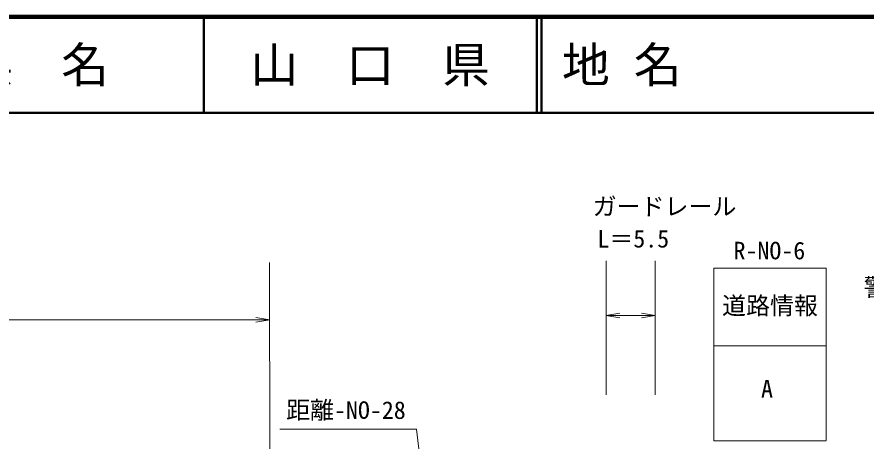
# Model space of a CAD drawing. Units: millimetres, scale not verified. Extents: x 40000 to 680000, y 20000 to 380000.
# Drawn here: x 313514 to 402116, y 335735 to 380000 of the extents above; entities that cross this region are included whole.
import ezdxf
from ezdxf.enums import TextEntityAlignment as Align

# ---------------------------------------------------------------- set-up
doc = ezdxf.new("R2010")
doc.units = ezdxf.units.MM
doc.header["$LTSCALE"] = 1000
for name, color, linetype, lineweight in [('M-STR-HTXT', 7, 'Continuous', 13), ('M-STR-STR3', 7, 'Continuous', 13), ('M-STR-STRC', 7, 'Continuous', 13), ('M-TTL', 7, 'Continuous', 13), ('M-TTL-LINE', 7, 'Continuous', 50)]:
    doc.layers.add(name, color=color, linetype=linetype, lineweight=lineweight)
doc.layers.add('M-TTL-TXT', color=7, linetype='Continuous')
doc.styles.add('ＭＳ ゴシック', font='')
doc.styles.get('ＭＳ ゴシック').set_extended_font_data('MS Gothic')

# ---------------------------------------------------------------- blocks, each defined once
blk = doc.blocks.new('open_arrow')
at = {"color": 0, "linetype": 'Continuous', "lineweight": -2}
blk.add_lwpolyline([(7.5, 1.25), (0, 0), (7.5, -1.25)], dxfattribs=at)

msp = doc.modelspace()

# ---------------------------------------------------------------- linework, layer by layer
at = {"layer": 'M-STR-HTXT'}
for p, q in [((340957, 336990), (355214, 336990)), ((355214, 336990), (358620, 306511))]:
    msp.add_line(p, q, dxfattribs=at)
at = {"layer": 'M-STR-STR3'}
for p, q in [((374998, 340567), (374998, 354548)), ((380122, 340567), (380122, 354548)), ((339891, 326931), (339882, 354374)), ((339884, 348387), (69725, 348387)), ((380122, 348842), (374966, 348842))]:
    msp.add_line(p, q, dxfattribs=at)
at = {"layer": 'M-STR-STRC'}
for p, q in [((397970, 353762), (386247, 353762)), ((386247, 335762), (386247, 353762)), ((397970, 335806), (397970, 353762)), ((397970, 345679), (386247, 345679)), ((397970, 335762), (386247, 335762))]:
    msp.add_line(p, q, dxfattribs=at)
at = {"layer": 'M-TTL', "color": 2, "lineweight": 140}
msp.add_line((680000, 380000), (40000, 380000), dxfattribs=at)
at = {"layer": 'M-TTL-LINE'}
for p, q in [((333000, 380000), (333000, 370000)), ((367750, 380000), (367750, 370000)), ((368250, 380000), (368250, 370000)), ((40000, 370000), (680000, 370000))]:
    msp.add_line(p, q, dxfattribs=at)

# ---------------------------------------------------------------- block references
at = {"layer": 'M-STR-STR3', "xscale": 193, "yscale": 193, "rotation": 180}
for p in [(339884, 348387), (380122, 348842)]:
    msp.add_blockref('open_arrow', p, dxfattribs=at)
at = {"layer": 'M-STR-STR3', "xscale": 193, "yscale": 193}
msp.add_blockref('open_arrow', (374966, 348842), dxfattribs=at)

# ---------------------------------------------------------------- texts
at = {"layer": 'M-STR-HTXT', "style": 'ＭＳ ゴシック'}
msp.add_text('距離-NO-28', height=1833, dxfattribs=at).set_placement((341601, 337496), align=Align.BOTTOM_LEFT)
at = {"layer": 'M-STR-STR3', "style": 'ＭＳ ゴシック'}
for s, p in [('ガードレール', (373587, 358761)), ('L＝5.5', (374084, 355383))]:
    msp.add_text(s, height=1833, dxfattribs=at).set_placement(p, align=Align.BOTTOM_LEFT)
at = {"layer": 'M-STR-STRC', "style": 'ＭＳ ゴシック'}
for s, p in [('R-NO-6', (388292, 354150)), ('警戒-NO-85', (401869, 350325)), ('道路情報', (387098, 348401)), ('A', (391161, 339727))]:
    msp.add_text(s, height=1833, dxfattribs=at).set_placement(p, align=Align.BOTTOM_LEFT)
at = {"layer": 'M-TTL-TXT', "style": 'ＭＳ ゴシック'}
for s, p in [('県\u3000名', (315625, 375000)), ('山\u3000口\u3000県', (350375, 375000))]:
    msp.add_text(s, height=3666, dxfattribs=at).set_placement(p, align=Align.MIDDLE_CENTER)
msp.add_text('地 名', height=3666, dxfattribs=at).set_placement((370380, 375000), align=Align.MIDDLE_LEFT)

doc.saveas('drawing.dxf')
